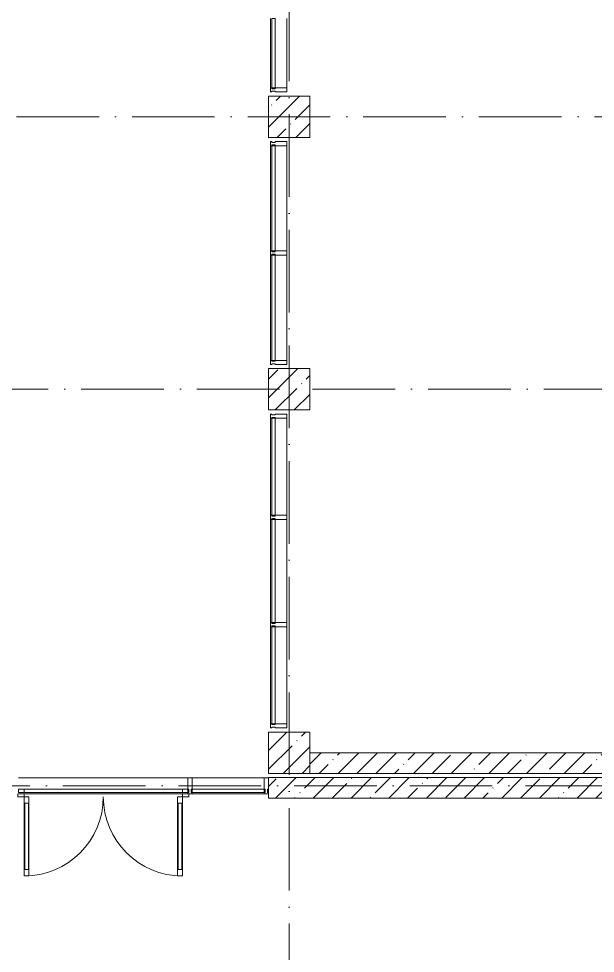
# Model space of a CAD drawing. Header units: millimetres. Extents: x -6467 to 106027, y -7090 to 195095.
# Drawn here: x 6684 to 13668, y 109966 to 121283 of the extents above; entities that cross this region are included whole.
import ezdxf

# ---------------------------------------------------------------- set-up
doc = ezdxf.new("R2010")
doc.units = ezdxf.units.MM
doc.linetypes.add('50_200_ШТРИХ_1Т_ш5_п1_п1_', pattern=[1400, 1000, -200, 0, -200])
for name, color, linetype, lineweight in [('A-DETL-GENF', 7, 'Continuous', 9), ('A-DOOR-2', 7, 'Continuous', 5), ('A-GLAZ-CWMG', 7, 'Continuous', 9), ('A-GLAZ-CWMG-1', 7, 'Continuous', 20), ('A-WALL', 7, 'Continuous', 5), ('S-COLS', 7, 'Continuous', 9), ('S-COLS-1', 7, 'Continuous', 5)]:
    doc.layers.add(name, color=color, linetype=linetype, lineweight=lineweight)
doc.layers.add('Оси-3', color=7, linetype='50_200_ШТРИХ_1Т_ш5_п1_п1_', lineweight=9, true_color=0xaaaaaa)
pattern_1 = [(45, (109.45, 102614.03), (-228.0985, 228.0985), []), (45, (337.55, 102614.03), (-228.0985, 228.0985), [403.225, -80.645, 6.706, -73.939])]

# ---------------------------------------------------------------- blocks, each defined once
blk = doc.blocks.new('Прямоугольный импост - Импост структурный с накладкой - 180мм-25654073-АИ_План этажа Радиаторы_3')
at = {"layer": 'A-GLAZ-CWMG'}
for p, q in [((9625, 10131), (9625, 11306)), ((9642, 11306), (9682, 11306)), ((9642, 10131), (9642, 11306)), ((9682, 10131), (9682, 11306)), ((9822, 10131), (9822, 11306)), ((9682, 10131), (9642, 10131))]:
    blk.add_line(p, q, dxfattribs=at)
blk = doc.blocks.new('Прямоугольный импост - Импост структурный с накладкой - 180мм-20786475-АИ_План этажа Радиаторы_3')
at = {"layer": 'A-GLAZ-CWMG-1'}
for p, q in [((-25, 0), (-25, 17)), ((-25, 17), (25, 17)), ((-15, 0), (-25, 0)), ((-15, -40), (-15, 0)), ((25, 0), (15, 0)), ((15, 0), (15, -40)), ((25, 17), (25, 0)), ((-25, -180), (-25, -40)), ((-25, -40), (-15, -40)), ((15, -40), (25, -40)), ((25, -40), (25, -180)), ((25, -180), (-25, -180))]:
    blk.add_line(p, q, dxfattribs=at)
blk = doc.blocks.new('Прямоугольный импост - Импост структурный с накладкой - 180мм-20786484-АИ_План этажа Радиаторы_3')
at = {"layer": 'A-GLAZ-CWMG-1'}
for p, q in [((-50, 0), (-50, 17)), ((-50, 17), (0, 17)), ((-40, 0), (-50, 0)), ((-40, -40), (-40, 0)), ((0, 0), (-10, 0)), ((-10, 0), (-10, -40)), ((0, 17), (0, 0)), ((-50, -180), (-50, -40)), ((-50, -40), (-40, -40)), ((-10, -40), (0, -40)), ((0, -40), (0, -180)), ((0, -180), (-50, -180))]:
    blk.add_line(p, q, dxfattribs=at)
blk = doc.blocks.new('Дверь_Витражная_СКБ_2Ст - ДВВ_ДАО_СОШ_Коридор EIW30-22655007-АИ_План этажа Радиаторы_3')
at = {"layer": 'A-DETL-GENF'}
for p, q in [((-960, 40), (-960, 0)), ((-960, 0), (-960, 40)), ((960, 40), (960, 0)), ((960, 40), (960, 0)), ((-1035, -50), (-1035, -17)), ((-1035, -17), (-1035, -50)), ((-960, -50), (-1035, -50)), ((-1035, -50), (-960, -50)), ((-960, -17), (-960, -50)), ((-960, -50), (-960, -17)), ((-900, -50), (-960, -50)), ((-960, -1010), (-960, -50)), ((-900, -50), (-960, -50)), ((-960, -50), (-960, -1010)), ((-900, -1010), (-900, -50)), ((-900, -1010), (-900, -50)), ((900, -50), (960, -50)), ((900, -1010), (900, -50)), ((900, -50), (900, -1010)), ((960, -50), (900, -50)), ((960, -17), (960, -50)), ((960, -17), (960, -50)), ((960, -1010), (960, -50)), ((960, -1010), (960, -50)), ((960, -50), (1035, -50)), ((960, -50), (1035, -50)), ((1035, -50), (1035, -17)), ((1035, -50), (1035, -17)), ((-960, -130), (-900, -130)), ((-950, -930), (-950, -130)), ((-906, -930), (-906, -130)), ((960, -130), (900, -130)), ((906, -930), (906, -130)), ((950, -930), (950, -130)), ((-960, -930), (-900, -930)), ((-960, -1010), (-900, -1010)), ((-960, -1010), (-900, -1010)), ((960, -930), (900, -930)), ((960, -1010), (900, -1010)), ((900, -1010), (960, -1010))]:
    blk.add_line(p, q, dxfattribs=at)
at = {"layer": 'A-DOOR-2'}
for p, q in [((-960, -1010), (-960, -50)), ((960, -1010), (960, -50))]:
    blk.add_line(p, q, dxfattribs=at)
for centre, start, end in [((-960, -50), 270, 0), ((960, -50), 180, 270)]:
    blk.add_arc(centre, 960, start, end, dxfattribs=at)
blk = doc.blocks.new('Прямоугольный импост - Импост структурный с накладкой - 180мм-21819183-АИ_План этажа Радиаторы_3')
at = {"layer": 'A-GLAZ-CWMG'}
for p, q in [((92320, 55378), (90270, 55378)), ((90270, 55198), (90270, 55238)), ((92320, 55238), (90270, 55238)), ((92320, 55238), (92320, 55198)), ((92320, 55198), (90270, 55198)), ((92320, 55181), (90270, 55181))]:
    blk.add_line(p, q, dxfattribs=at)
blk = doc.blocks.new('Прямоугольный импост - Импост структурный с накладкой - 180мм-21850127-АИ_План этажа Радиаторы_3')
at = {"layer": 'A-GLAZ-CWMG'}
for p, q in [((9550, 9478), (8675, 9478)), ((8675, 9298), (8675, 9338)), ((9550, 9338), (8675, 9338)), ((9550, 9298), (8675, 9298)), ((9550, 9281), (8675, 9281)), ((9550, 9338), (9550, 9298))]:
    blk.add_line(p, q, dxfattribs=at)
blk = doc.blocks.new('BSC_Колонна _Прямоугольная - 500х500-V209-АИ_План этажа Радиаторы_3')
at = {"layer": 'S-COLS-1'}
h = blk.add_hatch(dxfattribs=at)
h.set_pattern_fill('FP_159', color=256, style=0, pattern_type=2)
h.set_pattern_definition([(45, (-9850, -9781.04), (-228.0985, 228.0985), []), (45, (-9621.9, -9781.04), (-228.0985, 228.0985), [403.225, -80.645, 6.706, -73.939])])
h.paths.add_polyline_path([(-250, -250), (250, -250), (250, 250), (-250, 250)])
for p, q in [((250, 250), (-250, 250)), ((-250, 250), (-250, -250)), ((250, -250), (250, 250)), ((-250, -250), (250, -250))]:
    blk.add_line(p, q, dxfattribs=at)
blk = doc.blocks.new('BSC_Колонна _Прямоугольная - 500х500-V216-АИ_План этажа Радиаторы_3')
at = {"layer": 'S-COLS-1'}
h = blk.add_hatch(dxfattribs=at)
h.set_pattern_fill('FP_166', color=256, style=0, pattern_type=2)
h.set_pattern_definition([(45, (-9850, -14181.04), (-228.0985, 228.0985), []), (45, (-9621.9, -14181.04), (-228.0985, 228.0985), [403.225, -80.645, 6.706, -73.939])])
h.paths.add_polyline_path([(-250, -250), (250, -250), (250, 250), (-250, 250)])
for p, q in [((250, 250), (-250, 250)), ((-250, 250), (-250, -250)), ((250, -250), (250, 250)), ((-250, -250), (250, -250))]:
    blk.add_line(p, q, dxfattribs=at)
blk = doc.blocks.new('Прямоугольный импост - Импост структурный с накладкой - 180мм-26303116-АИ_План этажа Радиаторы_3')
at = {"layer": 'A-GLAZ-CWMG'}
for p, q in [((9625, 14531), (9625, 15806)), ((9642, 15806), (9682, 15806)), ((9642, 14531), (9642, 15806)), ((9682, 14531), (9682, 15806)), ((9822, 14531), (9822, 15806)), ((9682, 14531), (9642, 14531))]:
    blk.add_line(p, q, dxfattribs=at)
blk = doc.blocks.new('Прямоугольный импост - Импост структурный с накладкой - 180мм-26327821-АИ_План этажа Радиаторы_3')
at = {"layer": 'A-GLAZ-CWMG'}
for p, q in [((9625, 17831), (9625, 18669)), ((9642, 18669), (9682, 18669)), ((9642, 17831), (9642, 18669)), ((9682, 17831), (9682, 18669)), ((9822, 17831), (9822, 18669)), ((9682, 17831), (9642, 17831))]:
    blk.add_line(p, q, dxfattribs=at)
blk = doc.blocks.new('Прямоугольный импост - Импост структурный с накладкой - 180мм-25688054-АИ_План этажа Радиаторы_3')
at = {"layer": 'A-GLAZ-CWMG'}
for p, q in [((9625, 11356), (9625, 12606)), ((9642, 12606), (9682, 12606)), ((9642, 11356), (9642, 12606)), ((9682, 11356), (9682, 12606)), ((9822, 11356), (9822, 12606)), ((9682, 11356), (9642, 11356))]:
    blk.add_line(p, q, dxfattribs=at)

msp = doc.modelspace()

# ---------------------------------------------------------------- hatches: boundary and pattern name
at = {"layer": 'A-WALL'}
h = msp.add_hatch(dxfattribs=at)
h.set_pattern_fill('FP_1', color=256, style=0, pattern_type=2)
h.set_pattern_definition(pattern_1)
h.paths.add_polyline_path([(22726, 112145), (22959, 112145), (22959, 112395), (18721, 112395), (18721, 112145), (19418, 112145)])
h.paths.add_polyline_path([(16109, 112145), (17471, 112145), (17471, 112395), (10209, 112395), (10209, 112145), (12801, 112145)])
h = msp.add_hatch(dxfattribs=at)
h.set_pattern_fill('FP_1', color=256, style=0, pattern_type=2)
h.set_pattern_definition(pattern_1)
h.paths.add_polyline_path([(22726, 111845), (25909, 111845), (25909, 112095), (18721, 112095), (18721, 111845), (19418, 111845)])
h.paths.add_polyline_path([(17471, 111845), (17471, 112095), (9709, 112095), (9709, 111845), (17466, 111845)])
at = {"layer": 'S-COLS-1'}
h = msp.add_hatch(dxfattribs=at)
h.set_pattern_fill('FP_1', color=256, style=0, pattern_type=2)
h.set_pattern_definition(pattern_1)
h.paths.add_polyline_path([(9709, 119845), (10209, 119845), (10209, 120345), (9709, 120345)])

# ---------------------------------------------------------------- linework, layer by layer
at = {"layer": 'A-WALL'}
for p, q in [((14309, 112395), (10209, 112395)), ((17466, 112095), (9709, 112095)), ((9709, 112095), (9709, 111845)), ((10209, 112145), (17471, 112145)), ((9709, 111845), (17466, 111845))]:
    msp.add_line(p, q, dxfattribs=at)
at = {"layer": 'S-COLS-1'}
for p, q in [((10209, 120345), (9709, 120345)), ((9709, 120345), (9709, 119845)), ((10209, 119845), (10209, 120345)), ((9709, 119845), (10209, 119845))]:
    msp.add_line(p, q, dxfattribs=at)
at = {"layer": 'Оси-3'}
for p, q in [((9959, 96724), (9959, 193895)), ((25859, 120095), (-5158, 120095)), ((-5158, 116795), (25859, 116795)), ((104827, 111995), (-5158, 111995))]:
    msp.add_line(p, q, dxfattribs=at)

# ---------------------------------------------------------------- block references
at = {"layer": 'A-DOOR-2'}
msp.add_blockref('Дверь_Витражная_СКБ_2Ст - ДВВ_ДАО_СОШ_Коридор EIW30-22655007-АИ_План этажа Радиаторы_3', (7709, 111912), dxfattribs=at)
at = {"layer": 'A-GLAZ-CWMG'}
for name, p in [('Прямоугольный импост - Импост структурный с накладкой - 180мм-26327821-АИ_План этажа Радиаторы_3', (109, 102614)), ('Прямоугольный импост - Импост структурный с накладкой - 180мм-26303116-АИ_План этажа Радиаторы_3', (109, 103939)), ('Прямоугольный импост - Импост структурный с накладкой - 180мм-26303116-АИ_План этажа Радиаторы_3', (109, 102614)), ('Прямоугольный импост - Импост структурный с накладкой - 180мм-25654073-АИ_План этажа Радиаторы_3', (109, 105139)), ('Прямоугольный импост - Импост структурный с накладкой - 180мм-25688054-АИ_План этажа Радиаторы_3', (109, 102614)), ('Прямоугольный импост - Импост структурный с накладкой - 180мм-25654073-АИ_План этажа Радиаторы_3', (109, 102614)), ('Прямоугольный импост - Импост структурный с накладкой - 180мм-21819183-АИ_План этажа Радиаторы_3', (-83586, 56714)), ('Прямоугольный импост - Импост структурный с накладкой - 180мм-21850127-АИ_План этажа Радиаторы_3', (109, 102614))]:
    msp.add_blockref(name, p, dxfattribs=at)
at = {"layer": 'A-GLAZ-CWMG', "extrusion": (0, 0, -1)}
for name, p, rotation in [('Прямоугольный импост - Импост структурный с накладкой - 180мм-20786475-АИ_План этажа Радиаторы_3', (-9751, 120420), 270.0000000000001), ('Прямоугольный импост - Импост структурный с накладкой - 180мм-20786475-АИ_План этажа Радиаторы_3', (-9751, 119770), 270.0000000000001), ('Прямоугольный импост - Импост структурный с накладкой - 180мм-20786475-АИ_План этажа Радиаторы_3', (-9751, 118445), 270.0000000000001), ('Прямоугольный импост - Импост структурный с накладкой - 180мм-20786475-АИ_План этажа Радиаторы_3', (-9751, 117120), 270.0000000000001), ('Прямоугольный импост - Импост структурный с накладкой - 180мм-20786475-АИ_План этажа Радиаторы_3', (-9751, 116470), 270.0000000000001), ('Прямоугольный импост - Импост структурный с накладкой - 180мм-20786475-АИ_План этажа Радиаторы_3', (-9751, 115245), 270.0000000000001), ('Прямоугольный импост - Импост структурный с накладкой - 180мм-20786475-АИ_План этажа Радиаторы_3', (-9751, 113945), 270.0000000000001), ('Прямоугольный импост - Импост структурный с накладкой - 180мм-20786475-АИ_План этажа Радиаторы_3', (-9751, 112720), 270.0000000000001), ('Прямоугольный импост - Импост структурный с накладкой - 180мм-20786475-АИ_План этажа Радиаторы_3', (-8759, 111912), 180), ('Прямоугольный импост - Импост структурный с накладкой - 180мм-20786484-АИ_План этажа Радиаторы_3', (-9709, 111912), 180)]:
    msp.add_blockref(name, p, dxfattribs=dict(at, rotation=rotation))
at = {"layer": 'S-COLS'}
for name, p in [('BSC_Колонна _Прямоугольная - 500х500-V216-АИ_План этажа Радиаторы_3', (9959, 116795)), ('BSC_Колонна _Прямоугольная - 500х500-V209-АИ_План этажа Радиаторы_3', (9959, 112395))]:
    msp.add_blockref(name, p, dxfattribs=at)

doc.saveas('drawing.dxf')
